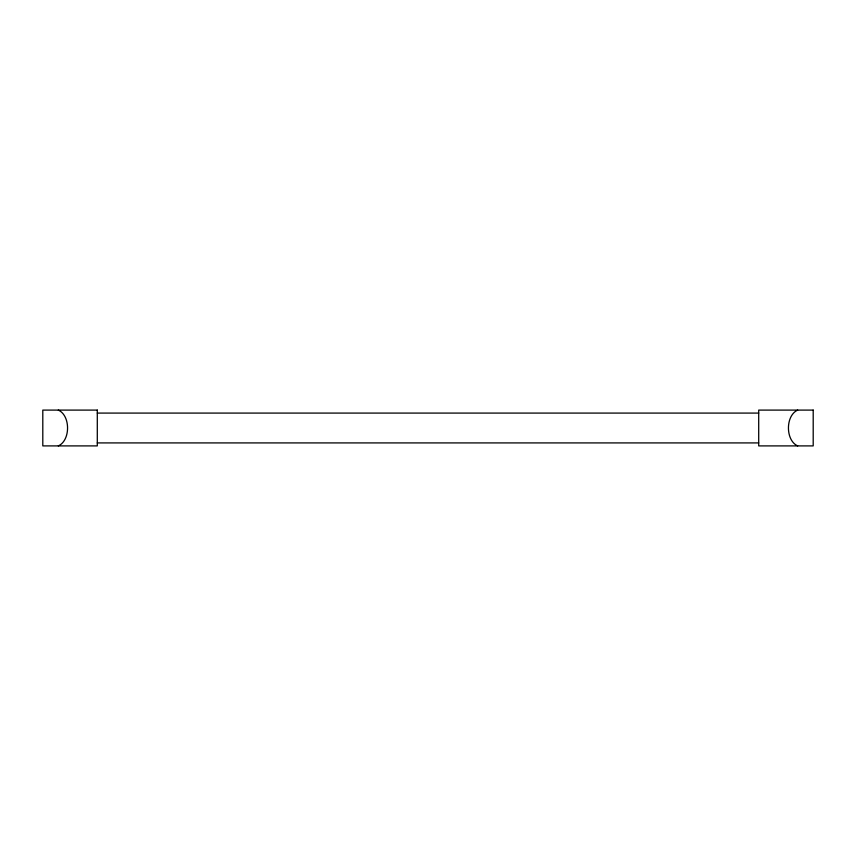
<?xml version="1.0" encoding="UTF-8"?>
<svg xmlns="http://www.w3.org/2000/svg" width="856" height="856" viewBox="0 0 856 856"><rect width="100%" height="100%" fill="white"/><g stroke="black" fill="none" stroke-linecap="round" stroke-linejoin="round"><path stroke-width="1.28" d="M58.304 445.901C70.641 440.498 70.641 415.502 58.304 410.099M797.696 410.099C785.359 415.502 785.359 440.498 797.696 445.901M97.295 413.084L758.705 413.084M97.295 442.916L758.705 442.916M97.295 410.099L42.8 410.099L42.8 445.901L97.295 445.901L97.295 410.099M813.2 410.099L758.705 410.099L758.705 445.901L813.2 445.901L813.2 410.099"/></g></svg>
